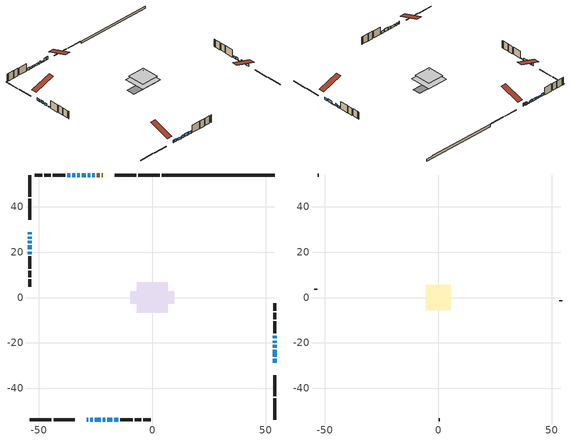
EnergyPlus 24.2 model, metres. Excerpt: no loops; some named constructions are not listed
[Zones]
conditioned space
 floor outside (Floor1 construction): -2.17,-2.17 -2.17,2.17 2.17,2.17 2.17,-2.17 z0.45
 floor outside (Floor2 construction): -4.07,-4.07 -4.07,4.07 4.07,4.07 4.07,-4.07 z0.45
 floor adiabatic (AdiabaticFloorConstruction): -6.79,-6.79 -6.79,6.79 6.79,6.79 6.79,-6.79 z2.89
 floor foundation (Slab1 construction): -9.77,-2.65 -9.77,2.65 9.77,2.65 9.77,-2.65 z-1.01
 wall outside (RimJoist1 construction): 3.35,53.97 -6.19,53.97 / -53.97,-53.97 -44.42,-53.97 / -53.97,53.97 -53.97,44.42 / 53.97,-53.97 53.97,-44.42 z0.45:0.75
 wall outside (RimJoist2 construction): -7.12,53.97 -16.43,53.97 / -43.49,-53.97 -34.18,-53.97 / -53.97,43.49 -53.97,34.18 / 53.97,-43.49 53.97,-34.18 z0.45:0.75
 wall outside (AdiabaticWallConstruction 1): -21.81,53.97 -22.26,53.97 / -23.18,53.97 -24.35,53.97 z0.45:2.48
 wall outside (AdiabaticWallConstruction): -28.8,-53.97 -28.29,-53.97 / -36.14,53.97 -37.49,53.97 z0.45:2.1; -53.97,28.8 -53.97,27.79 / -53.97,24.96 -53.97,23.92 / -21.72,-53.97 -20.68,-53.97 / -16.71,-53.97 -14.93,-53.97 z0.45:2.15; -53.97,26.86 -53.97,25.89 / 53.97,-28.8 53.97,-26.97 / -29.29,53.97 -31.12,53.97 / -25.39,-53.97 -22.65,-53.97 / -53.97,22.99 -53.97,21.16 z0.45:1.77; -25.27,53.97 -26.39,53.97 z0.45:1.29; -27.32,53.97 -28.36,53.97 / -27.36,-53.97 -26.32,-53.97 z0.45:2.03; 53.97,-26.04 53.97,-23.05 / 53.97,-19.97 53.97,-18.98 z0.45:2.13; -32.05,53.97 -33.06,53.97 / -33.99,53.97 -35.21,53.97 z0.45:1.67; 53.97,-22.12 53.97,-20.9 / -53.97,20.23 -53.97,19.01 z0.45:0.78; 53.97,-18.05 53.97,-16.78 z0.45:1.72; -19.75,-53.97 -17.64,-53.97 z0.45:2.3
 wall outside (Wall1 construction): -38.42,53.97 -43.78,53.97 / -14,-53.97 -8.64,-53.97 / -53.97,18.08 -53.97,12.72 / 53.97,-15.85 53.97,-10.49 z0.45:5.33
 wall outside (Wall2 construction): -44.71,53.97 -47.54,53.97 / -7.71,-53.97 -4.88,-53.97 / -53.97,11.79 -53.97,8.96 / 53.97,-9.56 53.97,-6.73 z0.45:5.33
 wall outside (Wall3 construction): -48.47,53.97 -51.79,53.97 / -3.95,-53.97 -0.63,-53.97 / -53.97,8.03 -53.97,4.71 / 53.97,-5.8 53.97,-2.48 z0.45:5.33
 wall foundation (FoundationWall1 construction): 4.28,53.97,-1.01 4.28,53.97,0.45 49,53.97,0.45 49,53.97,0.29 53.97,53.97,0.29 53.97,53.97,-1.01
 window (WindowConstruction 18): -28.8,-53.97 -28.29,-53.97 z0.45:2.1
 window (WindowConstruction 8): -53.97,28.8 -53.97,27.79 z0.45:2.15
 window (WindowConstruction 9): -53.97,26.86 -53.97,25.89 z0.45:1.77
 window (WindowConstruction 10): -53.97,24.96 -53.97,23.92 z0.45:2.15
 window (WindowConstruction 19): -25.27,53.97 -26.39,53.97 z0.45:1.29
 window (WindowConstruction 11): -27.32,53.97 -28.36,53.97 z0.45:2.03
 window (WindowConstruction 12): -27.36,-53.97 -26.32,-53.97 z0.45:2.03
 window (WindowConstruction 13): 53.97,-28.8 53.97,-26.97 z0.45:1.77
 window (WindowConstruction 14): -29.29,53.97 -31.12,53.97 z0.45:1.77
 window (WindowConstruction): 53.97,-26.04 53.97,-23.05 z0.45:2.13
 window (WindowConstruction 15): -32.05,53.97 -33.06,53.97 z0.45:1.67
 window (WindowConstruction 16): -25.39,-53.97 -22.65,-53.97 z0.45:1.77
 window (WindowConstruction 17): -53.97,22.99 -53.97,21.16 z0.45:1.77
 window (WindowConstruction 20): 53.97,-22.12 53.97,-20.9 z0.45:0.78
 window (WindowConstruction 21): -53.97,20.23 -53.97,19.01 z0.45:0.78
 window (WindowConstruction 1): 53.97,-19.97 53.97,-18.98 z0.45:2.13
 window (WindowConstruction 2): 53.97,-18.05 53.97,-16.78 z0.45:1.72
 window (WindowConstruction 3): -33.99,53.97 -35.21,53.97 z0.45:1.67
 window (WindowConstruction 4): -36.14,53.97 -37.49,53.97 z0.45:2.1
 window (WindowConstruction 5): -21.72,-53.97 -20.68,-53.97 z0.45:2.15
 window (WindowConstruction 6): -19.75,-53.97 -17.64,-53.97 z0.45:2.3
 window (WindowConstruction 7): -16.71,-53.97 -14.93,-53.97 z0.45:2.15
 door (Door): -21.81,53.97 -22.26,53.97 z0.45:2.48
 door (Door 1): -23.18,53.97 -24.34,53.97 z0.45:2.48
 ceiling adiabatic (AdiabaticFloorConstruction): 6.79,-6.79 6.79,6.79 -6.79,6.79 -6.79,-6.79 z2.89
attic - vented
 floor to conditioned space (Floor3 construction Reversed): -5.52,-5.52 -5.52,5.52 5.52,5.52 5.52,-5.52 z5.33
 floor to conditioned space (Floor4 construction Reversed): -4.07,-4.07 -4.07,4.07 4.07,4.07 4.07,-4.07 z5.33
 wall outside (Wall4 construction): -52.72,53.97 -53.04,53.97 / 0.3,-53.97 0.62,-53.97 / -53.97,3.78 -53.97,3.46 / 53.97,-1.55 53.97,-1.23 z0.45:5.33
 roof outside (Roof1 construction): -20.88,53.97,5.33 -20.88,40.61,9.78 -17.36,40.61,9.78 -17.36,53.97,5.33; -29.73,-53.97,5.33 -29.73,-40.61,9.78 -33.25,-40.61,9.78 -33.25,-53.97,5.33; -53.97,29.73,5.33 -40.61,29.73,9.78 -40.61,33.25,9.78 -53.97,33.25,5.33; 53.97,-29.73,5.33 40.61,-29.73,9.78 40.61,-33.25,9.78 53.97,-33.25,5.33
[Material] Roughness=Rough; Thermal Absorptance=0.9
Name | Thickness {m} | Conductivity {W/m-K} | Density {kg/m3} | Specific Heat {J/kg-K} | Solar Absorptance | Visible Absorptance
ceiling loosefill ins | 0.254 | 0.0480833 | 16.02 | 1046.75 | 0.7 | 0.7
ceiling loosefill ins 1 | 0.423333 | 0.0480833 | 16.02 | 1046.75 | 0.7 | 0.7
ceiling stud and cavity | 0.1397 | 0.0958178 | 65.682 | 1177.47 | 0.7 | 0.7
ceiling stud and cavity 1 | 0.1397 | 0.168802 | 65.682 | 1177.47 | 0.7 | 0.7
gypsum board | 0.0127 | 0.160291 | 801 | 837.4 | 0.6 | 0.6
[Construction]
Floor3 construction: ceiling loosefill ins, ceiling stud and cavity, gypsum board
Floor4 construction: ceiling loosefill ins 1, ceiling stud and cavity 1, gypsum board
[EnergyManagementSystem:Program]
infil_program: Set p_m = 0.14; Set p_s = 0.22; Set s_m = 270; Set s_s = 370; Set z_m = 9.99744; Set z_s = 4.699935606536157; Set f_t = (((s_m/z_m)^p_m)*((z_s/s_s)^p_s)); Set Tdiff = tin_s-tout_s; Set dT = @Abs Tdiff; Set c = 0.0721; Set Cs = 0.0887; Set Cw = 0.1661; Set n = 0.65; Set sft = (f_t*0.3); Set temp1 = ((c*Cw)*((sft*site_vw_s)^(2*n)))^2; Set Qinf = (((c*Cs*(dT^n))^2)+temp1)^0.5; Set Qinf = (@Max Qinf 0); Set mech_vent_house_fan_sensible_load_act = 0.0; Set mech_vent_house_fan_latent_load_act = 0.0; Set OASupInPb = out_pb_s; Set OASupInTemp = tout_s; Set OASupInW = out_wt_s; Set OASupRho = (@RhoAirFnPbTdbW OASupInPb OASupInTemp OASupInW); Set OASupCp = (@CpAirFnW OASupInW); Set OASupInEnth = (@HFnTdbW OASupInTemp OASupInW); Set ZoneTemp = tin_s; Set ZoneW = win_s; Set ZoneCp = (@CpAirFnW ZoneW); Set ZoneAirEnth = (@HFnTdbW ZoneTemp ZoneW); Set mech_vent_house_fan_cfis_act = 0.0; Set QWHV_cfis_sup = 0.0; Set QWHV_cfis_suppl_sup = 0.0; Set QWHV_cfis_suppl_exh = 0.0; Set Qrange = 0; Set Qrange = Qrange + 0.075 * mech_vent_range_fan_0_sch_s; Set Qbath = 0; Set Qbath = Qbath + 0.066 * mech_vent_bath_fan_0_sch_s; Set Qdryer = 0; Set Qdryer = Qdryer + 0.00308 * clothes_dryer_exhaust_0_sch_s; Set QWHV_sup = 0.00933; Set QWHV_exh = 0.00933; Set Qsupply = QWHV_sup + QWHV_cfis_sup + QWHV_cfis_suppl_sup; Set Qexhaust = Qrange + Qbath + Qdryer + QWHV_exh + QWHV_cfis_suppl_exh; Set Qfan = (@Max Qexhaust Qsupply); Set Qducts = 0; If Qducts < 0; Set Qsupply = Qsupply - Qducts; Else; Set Qexhaust = Qexhaust + Qducts; EndIf; Set Qfan_with_ducts = (@Max Qexhaust Qsupply); Set Qimb = (@Abs (Qsupply - Qexhaust)); If Qinf + Qimb > 0; Set Qtot = Qfan_with_ducts + (Qinf^2) / (Qinf + Qimb); Else; Set Qtot = Qfan_with_ducts; EndIf; Set Qinf_adj = Qtot - Qfan; Set infil_flow_act = Qinf_adj; Set infil_program_Qinf = Qinf_adj; Set infil_program_Qfan = Qfan; Set Qload = Qfan; Set Effectiveness_Sens = 0.0; Set Effectiveness_Lat = 0.0; Set Fan_MFR = Qload * OASupRho; Set ZoneInEnth = OASupInEnth; Set ZoneInTemp = OASupInTemp; If Qload > 0; Set Effectiveness_Sens = Effectiveness_Sens + 0.0093 / Qload * 0.5912295009261301; Set Effectiveness_Lat = Effectiveness_Lat + 0.0093 / Qload * 0.0; EndIf; Set ERVCpMin = (@Min OASupCp ZoneCp); Set ERVSupOutTemp = OASupInTemp + ERVCpMin/OASupCp * Effectiveness_Sens * (ZoneTemp - OASupInTemp); Set ERVSupOutW = OASupInW + ERVCpMin/OASupCp * Effectiveness_Lat * (ZoneW - OASupInW); Set ERVSupOutEnth = (@HFnTdbW ERVSupOutTemp ERVSupOutW); Set ERVSensHeatTrans = Fan_MFR * OASupCp * (ERVSupOutTemp - OASupInTemp); Set ERVTotalHeatTrans = Fan_MFR * (ERVSupOutEnth - OASupInEnth); Set ERVLatHeatTrans = ERVTotalHeatTrans - ERVSensHeatTrans; Set ZoneInEnth = ERVSupOutEnth; Set ZoneInTemp = ERVSupOutTemp; Set FanTotalToCond = Fan_MFR * (ZoneInEnth - ZoneAirEnth); Set FanSensToCond = Fan_MFR * ZoneCp * (ZoneInTemp - ZoneTemp); Set FanLatToCond = FanTotalToCond - FanSensToCond; Set mech_vent_house_fan_sensible_load_act = mech_vent_house_fan_sensible_load_act + FanSensToCond; Set mech_vent_house_fan_latent_load_act = mech_vent_house_fan_latent_load_act + FanLatToCond
total_loads_program: Set loads_htg_tot = 0; Set loads_clg_tot = 0; If htg_load_cond > 0; Set loads_htg_tot = loads_htg_tot + (htg_load_cond - clg_load_cond) * 1.0; EndIf; Set loads_htg_tot = (@Max loads_htg_tot 0); If clg_load_cond > 0; Set loads_clg_tot = loads_clg_tot + (clg_load_cond - htg_load_cond) * 0.0; EndIf; Set loads_clg_tot = (@Max loads_clg_tot 0)
unmet_hours_program: Set htg_unmet_hours = 0; Set clg_unmet_hours = 0; Set unit_htg_unmet_hours = 0; If ((DayOfYear >= 1) && (DayOfYear <= 365)); Set unit_htg_unmet_hours = unit_htg_unmet_hours + conditioned_space_htg_unmet_s; If unit_htg_unmet_hours > htg_unmet_hours; Set htg_unmet_hours = unit_htg_unmet_hours; EndIf; EndIf
water_heater_EC_adj: If WarmupFlag == 0; Set dhw_e_cons = water_heater_energy + water_heater_on_cycle_parasitic + water_heater_off_cycle_parasitic; Set water_heater_ec_adj_act = 0.0 * dhw_e_cons / 1; EndIf
[EnergyManagementSystem:ProgramCallingManager]
component_loads_program_calling_manager: EndOfZoneTimestepAfterZoneReporting; component_loads_program
fridge_schedule_program_calling_manager: BeginZoneTimestepAfterInitHeatBalance; fridge_schedule_program
infil_program_calling_manager: BeginZoneTimestepAfterInitHeatBalance; infil_program
natural_vent_program_calling_manager: BeginZoneTimestepAfterInitHeatBalance; natural_vent_program
total_airflows_program_calling_manager: EndOfZoneTimestepAfterZoneReporting; total_airflows_program
total_loads_program_calling_manager: EndOfZoneTimestepAfterZoneReporting; total_loads_program
unmet_hours_program_calling_manager: EndOfZoneTimestepBeforeZoneReporting; unmet_hours_program
water_heater_EC_adj_ProgramManager: EndOfSystemTimestepBeforeHVACReporting; water_heater_EC_adj
[EnergyManagementSystem:OutputVariable] Type of Data in Variable=Summed; Update Frequency=ZoneTimestep
Name | EMS Variable | EMS Program or Subroutine | Units
loads_htg_tot_peakload_outvar; loads_htg_tot_annual_outvar; Energy Management System Output Variable 1; Energy Management System Output Variable 45 | loads_htg_tot | total_loads_program | J
loads_clg_tot_peakload_outvar; loads_clg_tot_annual_outvar; Energy Management System Output Variable 2; Energy Management System Output Variable 46 | loads_clg_tot | total_loads_program | J
htg_unmet_hours_annual_outvar; Energy Management System Output Variable 3 | htg_unmet_hours | unmet_hours_program | hr
clg_unmet_hours_annual_outvar; Energy Management System Output Variable 4 | clg_unmet_hours | unmet_hours_program | hr
loads_htg_roofs_annual_outvar; Energy Management System Output Variable 5 | loads_htg_roofs | component_loads_program | J
loads_htg_ceilings_annual_outvar; Energy Management System Output Variable 6 | loads_htg_ceilings | component_loads_program | J
loads_htg_walls_annual_outvar; Energy Management System Output Variable 7 | loads_htg_walls | component_loads_program | J
loads_htg_rim_joists_annual_outvar; Energy Management System Output Variable 8 | loads_htg_rim_joists | component_loads_program | J
loads_htg_foundation_walls_annual_outvar; Energy Management System Output Variable 9 | loads_htg_foundation_walls | component_loads_program | J
loads_htg_doors_annual_outvar; Energy Management System Output Variable 10 | loads_htg_doors | component_loads_program | J
loads_htg_windows_conduction_annual_outvar; Energy Management System Output Variable 11 | loads_htg_windows_conduction | component_loads_program | J
loads_htg_windows_solar_annual_outvar; Energy Management System Output Variable 12 | loads_htg_windows_solar | component_loads_program | J
loads_htg_skylights_conduction_annual_outvar; Energy Management System Output Variable 13 | loads_htg_skylights_conduction | component_loads_program | J
loads_htg_skylights_solar_annual_outvar; Energy Management System Output Variable 14 | loads_htg_skylights_solar | component_loads_program | J
loads_htg_floors_annual_outvar; Energy Management System Output Variable 15 | loads_htg_floors | component_loads_program | J
loads_htg_slabs_annual_outvar; Energy Management System Output Variable 16 | loads_htg_slabs | component_loads_program | J
loads_htg_internal_mass_annual_outvar; Energy Management System Output Variable 17 | loads_htg_internal_mass | component_loads_program | J
loads_htg_infil_annual_outvar; Energy Management System Output Variable 18 | loads_htg_infil | component_loads_program | J
loads_htg_natvent_annual_outvar; Energy Management System Output Variable 19 | loads_htg_natvent | component_loads_program | J
loads_htg_mechvent_annual_outvar; Energy Management System Output Variable 20 | loads_htg_mechvent | component_loads_program | J
loads_htg_whf_annual_outvar; Energy Management System Output Variable 21 | loads_htg_whf | component_loads_program | J
loads_htg_ducts_annual_outvar; Energy Management System Output Variable 22 | loads_htg_ducts | component_loads_program | J
loads_htg_intgains_annual_outvar; Energy Management System Output Variable 23 | loads_htg_intgains | component_loads_program | J
loads_htg_lighting_annual_outvar; Energy Management System Output Variable 24 | loads_htg_lighting | component_loads_program | J
loads_clg_roofs_annual_outvar; Energy Management System Output Variable 25 | loads_clg_roofs | component_loads_program | J
loads_clg_ceilings_annual_outvar; Energy Management System Output Variable 26 | loads_clg_ceilings | component_loads_program | J
loads_clg_walls_annual_outvar; Energy Management System Output Variable 27 | loads_clg_walls | component_loads_program | J
loads_clg_rim_joists_annual_outvar; Energy Management System Output Variable 28 | loads_clg_rim_joists | component_loads_program | J
loads_clg_foundation_walls_annual_outvar; Energy Management System Output Variable 29 | loads_clg_foundation_walls | component_loads_program | J
loads_clg_doors_annual_outvar; Energy Management System Output Variable 30 | loads_clg_doors | component_loads_program | J
loads_clg_windows_conduction_annual_outvar; Energy Management System Output Variable 31 | loads_clg_windows_conduction | component_loads_program | J
loads_clg_windows_solar_annual_outvar; Energy Management System Output Variable 32 | loads_clg_windows_solar | component_loads_program | J
loads_clg_skylights_conduction_annual_outvar; Energy Management System Output Variable 33 | loads_clg_skylights_conduction | component_loads_program | J
loads_clg_skylights_solar_annual_outvar; Energy Management System Output Variable 34 | loads_clg_skylights_solar | component_loads_program | J
loads_clg_floors_annual_outvar; Energy Management System Output Variable 35 | loads_clg_floors | component_loads_program | J
loads_clg_slabs_annual_outvar; Energy Management System Output Variable 36 | loads_clg_slabs | component_loads_program | J
loads_clg_internal_mass_annual_outvar; Energy Management System Output Variable 37 | loads_clg_internal_mass | component_loads_program | J
loads_clg_infil_annual_outvar; Energy Management System Output Variable 38 | loads_clg_infil | component_loads_program | J
loads_clg_natvent_annual_outvar; Energy Management System Output Variable 39 | loads_clg_natvent | component_loads_program | J
loads_clg_mechvent_annual_outvar; Energy Management System Output Variable 40 | loads_clg_mechvent | component_loads_program | J
loads_clg_whf_annual_outvar; Energy Management System Output Variable 41 | loads_clg_whf | component_loads_program | J
loads_clg_ducts_annual_outvar; Energy Management System Output Variable 42 | loads_clg_ducts | component_loads_program | J
loads_clg_intgains_annual_outvar; Energy Management System Output Variable 43 | loads_clg_intgains | component_loads_program | J
loads_clg_lighting_annual_outvar; Energy Management System Output Variable 44 | loads_clg_lighting | component_loads_program | J
[Schedule:Day:Interval]
interior lighting schedule day: No, 01:00, 0.108182, 04:00, 0.0901515, 05:00, 0.0991667, 06:00, 0.162273, 07:00, 0.270455, 08:00, 0.342576, 10:00, 0.369621, 11:00, 0.351591, 12:00, 0.333561, 13:00, 0.324545, 14:00, 0.31553, 15:00, 0.333561, 16:00, 0.369621, 17:00, 0.450758, 18:00, 0.585985, 19:00, 0.775303, 20:00, 0.955606, 21:00, 0.991667, 22:00, 0.712197, 23:00, 0.360606, 24:00, 0.162273
interior lighting schedule day 1: No, 01:00, 0.100909, 04:00, 0.0840909, 05:00, 0.0925, 06:00, 0.151364, 07:00, 0.252273, 08:00, 0.319545, 10:00, 0.344773, 11:00, 0.327955, 12:00, 0.311136, 13:00, 0.302727, 14:00, 0.294318, 15:00, 0.311136, 16:00, 0.344773, 17:00, 0.420455, 18:00, 0.546591, 19:00, 0.723182, 20:00, 0.891364, 21:00, 0.925, 22:00, 0.664318, 23:00, 0.336364, 24:00, 0.151364
interior lighting schedule day 2: No, 01:00, 0.0927273, 04:00, 0.0772727, 05:00, 0.085, 06:00, 0.139091, 07:00, 0.231818, 08:00, 0.293636, 10:00, 0.316818, 11:00, 0.301364, 12:00, 0.285909, 13:00, 0.278182, 14:00, 0.270455, 15:00, 0.285909, 16:00, 0.316818, 17:00, 0.386364, 18:00, 0.502273, 19:00, 0.664545, 20:00, 0.819091, 21:00, 0.85, 22:00, 0.610455, 23:00, 0.309091, 24:00, 0.139091
interior lighting schedule day 3: No, 01:00, 0.0845455, 04:00, 0.0704545, 05:00, 0.0775, 06:00, 0.126818, 07:00, 0.211364, 08:00, 0.267727, 10:00, 0.288864, 11:00, 0.274773, 12:00, 0.260682, 13:00, 0.253636, 14:00, 0.246591, 15:00, 0.260682, 16:00, 0.288864, 17:00, 0.352273, 18:00, 0.457955, 19:00, 0.605909, 20:00, 0.746818, 21:00, 0.775, 22:00, 0.556591, 23:00, 0.281818, 24:00, 0.126818
interior lighting schedule day 4: No, 01:00, 0.0763636, 04:00, 0.0636364, 05:00, 0.07, 06:00, 0.114545, 07:00, 0.190909, 08:00, 0.241818, 10:00, 0.260909, 11:00, 0.248182, 12:00, 0.235455, 13:00, 0.229091, 14:00, 0.222727, 15:00, 0.235455, 16:00, 0.260909, 17:00, 0.318182, 18:00, 0.413636, 19:00, 0.547273, 20:00, 0.674545, 21:00, 0.7, 22:00, 0.502727, 23:00, 0.254545, 24:00, 0.114545
interior lighting schedule day 5: No, 01:00, 0.0727273, 04:00, 0.0606061, 05:00, 0.0666667, 06:00, 0.109091, 07:00, 0.181818, 08:00, 0.230303, 10:00, 0.248485, 11:00, 0.236364, 12:00, 0.224242, 13:00, 0.218182, 14:00, 0.212121, 15:00, 0.224242, 16:00, 0.248485, 17:00, 0.30303, 18:00, 0.393939, 19:00, 0.521212, 20:00, 0.642424, 21:00, 0.666667, 22:00, 0.478788, 23:00, 0.242424, 24:00, 0.109091
interior lighting schedule day 6: No, 01:00, 0.0745455, 04:00, 0.0621212, 05:00, 0.0683333, 06:00, 0.111818, 07:00, 0.186364, 08:00, 0.236061, 10:00, 0.254697, 11:00, 0.242273, 12:00, 0.229848, 13:00, 0.223636, 14:00, 0.217424, 15:00, 0.229848, 16:00, 0.254697, 17:00, 0.310606, 18:00, 0.403788, 19:00, 0.534242, 20:00, 0.658485, 21:00, 0.683333, 22:00, 0.490758, 23:00, 0.248485, 24:00, 0.111818
interior lighting schedule day 7: No, 01:00, 0.08, 04:00, 0.0666667, 05:00, 0.0733333, 06:00, 0.12, 07:00, 0.2, 08:00, 0.253333, 10:00, 0.273333, 11:00, 0.26, 12:00, 0.246667, 13:00, 0.24, 14:00, 0.233333, 15:00, 0.246667, 16:00, 0.273333, 17:00, 0.333333, 18:00, 0.433333, 19:00, 0.573333, 20:00, 0.706667, 21:00, 0.733333, 22:00, 0.526667, 23:00, 0.266667, 24:00, 0.12
interior lighting schedule day 8: No, 01:00, 0.0890909, 04:00, 0.0742424, 05:00, 0.0816667, 06:00, 0.133636, 07:00, 0.222727, 08:00, 0.282121, 10:00, 0.304394, 11:00, 0.289545, 12:00, 0.274697, 13:00, 0.267273, 14:00, 0.259848, 15:00, 0.274697, 16:00, 0.304394, 17:00, 0.371212, 18:00, 0.482576, 19:00, 0.638485, 20:00, 0.78697, 21:00, 0.816667, 22:00, 0.586515, 23:00, 0.29697, 24:00, 0.133636
interior lighting schedule day 9: No, 01:00, 0.0972727, 04:00, 0.0810606, 05:00, 0.0891667, 06:00, 0.145909, 07:00, 0.243182, 08:00, 0.30803, 10:00, 0.332348, 11:00, 0.316136, 12:00, 0.299924, 13:00, 0.291818, 14:00, 0.283712, 15:00, 0.299924, 16:00, 0.332348, 17:00, 0.405303, 18:00, 0.526894, 19:00, 0.697121, 20:00, 0.859242, 21:00, 0.891667, 22:00, 0.640379, 23:00, 0.324242, 24:00, 0.145909
interior lighting schedule day 10: No, 01:00, 0.105455, 04:00, 0.0878788, 05:00, 0.0966667, 06:00, 0.158182, 07:00, 0.263636, 08:00, 0.333939, 10:00, 0.360303, 11:00, 0.342727, 12:00, 0.325152, 13:00, 0.316364, 14:00, 0.307576, 15:00, 0.325152, 16:00, 0.360303, 17:00, 0.439394, 18:00, 0.571212, 19:00, 0.755758, 20:00, 0.931515, 21:00, 0.966667, 22:00, 0.694242, 23:00, 0.351515, 24:00, 0.158182
interior lighting schedule day 11: No, 01:00, 0.109091, 04:00, 0.0909091, 05:00, 0.1, 06:00, 0.163636, 07:00, 0.272727, 08:00, 0.345455, 10:00, 0.372727, 11:00, 0.354545, 12:00, 0.336364, 13:00, 0.327273, 14:00, 0.318182, 15:00, 0.336364, 16:00, 0.372727, 17:00, 0.454545, 18:00, 0.590909, 19:00, 0.781818, 20:00, 0.963636, 21:00, 1, 22:00, 0.718182, 23:00, 0.363636, 24:00, 0.163636
interior lighting schedule default day; occupants schedule default day; clothes dryer schedule default day; cooking range schedule default day; mech vent bath fan 0 schedule default day; mech vent range fan 0 schedule default day; misc plug loads schedule default day; general water use schedule default day; heating setpoint default day; cooling setpoint default day; clothes dryer exhaust 0 schedule default day; cooling season schedule day; cooling season schedule day 2; cooling season schedule default day; exterior lighting schedule default day; natural vent schedule default day: No, 24:00, 0
occupants schedule day: No, 05:00, 0.426829, 06:00, 0.719512, 07:00, 1, 08:00, 0.670732, 09:00, 0.329268, 14:00, 0.170732, 15:00, 0.231707, 16:00, 0.329268, 17:00, 0.5, 18:00, 0.670732, 19:00, 0.829268, 21:00, 1, 22:00, 0.853659, 23:00, 0.646341, 24:00, 0.426829
clothes dryer schedule day; clothes dryer exhaust 0 schedule day: No, 01:00, 0.123457, 02:00, 0.0740741, 03:00, 0.0493827, 04:00, 0.0246914, 05:00, 0.0493827, 06:00, 0.0740741, 07:00, 0.197531, 08:00, 0.395062, 09:00, 0.592593, 10:00, 0.839506, 11:00, 0.962963, 12:00, 1, 13:00, 0.91358, 14:00, 0.82716, 15:00, 0.716049, 16:00, 0.753086, 17:00, 0.679012, 18:00, 0.666667, 20:00, 0.62963, 21:00, 0.641975, 22:00, 0.666667, 23:00, 0.54321, 24:00, 0.296296
cooking range schedule day: No, 05:00, 0.0597015, 06:00, 0.11194, 07:00, 0.171642, 08:00, 0.291045, 11:00, 0.343284, 12:00, 0.402985, 13:00, 0.462687, 14:00, 0.343284, 15:00, 0.291045, 16:00, 0.402985, 17:00, 0.567164, 18:00, 1, 19:00, 0.850746, 20:00, 0.432836, 21:00, 0.291045, 22:00, 0.231343, 23:00, 0.171642, 24:00, 0.11194
mech vent bath fan 0 schedule day: No, 07:00, 0, 15:00, 1, 24:00, 0
mech vent range fan 0 schedule day: No, 02:00, 1, 18:00, 0, 24:00, 1
misc plug loads schedule day: No, 06:00, 0.705882, 07:00, 0.745098, 08:00, 0.803922, 15:00, 0.823529, 16:00, 0.862745, 17:00, 0.921569, 18:00, 0.980392, 19:00, 1, 20:00, 0.980392, 21:00, 0.941176, 22:00, 0.862745, 23:00, 0.784314, 24:00, 0.72549
general water use schedule day: No, 01:00, 0.315068, 03:00, 0.287671, 04:00, 0.342466, 05:00, 0.369863, 06:00, 0.520548, 07:00, 0.60274, 08:00, 0.534247, 10:00, 0.506849, 11:00, 0.465753, 14:00, 0.479452, 15:00, 0.534247, 16:00, 0.589041, 17:00, 0.69863, 18:00, 0.876712, 19:00, 0.890411, 20:00, 0.986301, 21:00, 1, 22:00, 0.863014, 23:00, 0.616438, 24:00, 0.465753
heating setpoint day: No, 07:00, 18, 23:00, 21, 24:00, 18
cooling setpoint day: No, 24:00, 25
cooling season schedule day 1: No, 24:00, 1
exterior lighting schedule day: No, 01:00, 0.566667, 03:00, 0.524167, 05:00, 0.495833, 06:00, 0.5525, 07:00, 0.623333, 08:00, 0.580833, 09:00, 0.439167, 10:00, 0.354167, 12:00, 0.34, 13:00, 0.354167, 14:00, 0.396667, 15:00, 0.425, 16:00, 0.495833, 17:00, 0.623333, 18:00, 0.793333, 19:00, 0.906667, 20:00, 0.963333, 21:00, 0.991667, 22:00, 0.920833, 23:00, 0.793333, 24:00, 0.665833
exterior lighting schedule day 1: No, 01:00, 0.528571, 03:00, 0.488929, 05:00, 0.4625, 06:00, 0.515357, 07:00, 0.581429, 08:00, 0.541786, 09:00, 0.409643, 10:00, 0.330357, 12:00, 0.317143, 13:00, 0.330357, 14:00, 0.37, 15:00, 0.396429, 16:00, 0.4625, 17:00, 0.581429, 18:00, 0.74, 19:00, 0.845714, 20:00, 0.898571, 21:00, 0.925, 22:00, 0.858929, 23:00, 0.74, 24:00, 0.621071
exterior lighting schedule day 10: No, 01:00, 0.552381, 03:00, 0.510952, 05:00, 0.483333, 06:00, 0.538571, 07:00, 0.607619, 08:00, 0.56619, 09:00, 0.428095, 10:00, 0.345238, 12:00, 0.331429, 13:00, 0.345238, 14:00, 0.386667, 15:00, 0.414286, 16:00, 0.483333, 17:00, 0.607619, 18:00, 0.773333, 19:00, 0.88381, 20:00, 0.939048, 21:00, 0.966667, 22:00, 0.897619, 23:00, 0.773333, 24:00, 0.649048
exterior lighting schedule day 11: No, 01:00, 0.571429, 03:00, 0.528571, 05:00, 0.5, 06:00, 0.557143, 07:00, 0.628571, 08:00, 0.585714, 09:00, 0.442857, 10:00, 0.357143, 12:00, 0.342857, 13:00, 0.357143, 14:00, 0.4, 15:00, 0.428571, 16:00, 0.5, 17:00, 0.628571, 18:00, 0.8, 19:00, 0.914286, 20:00, 0.971429, 21:00, 1, 22:00, 0.928571, 23:00, 0.8, 24:00, 0.671429
exterior lighting schedule day 2: No, 01:00, 0.485714, 03:00, 0.449286, 05:00, 0.425, 06:00, 0.473571, 07:00, 0.534286, 08:00, 0.497857, 09:00, 0.376429, 10:00, 0.303571, 12:00, 0.291429, 13:00, 0.303571, 14:00, 0.34, 15:00, 0.364286, 16:00, 0.425, 17:00, 0.534286, 18:00, 0.68, 19:00, 0.777143, 20:00, 0.825714, 21:00, 0.85, 22:00, 0.789286, 23:00, 0.68, 24:00, 0.570714
exterior lighting schedule day 3: No, 01:00, 0.442857, 03:00, 0.409643, 05:00, 0.3875, 06:00, 0.431786, 07:00, 0.487143, 08:00, 0.453929, 09:00, 0.343214, 10:00, 0.276786, 12:00, 0.265714, 13:00, 0.276786, 14:00, 0.31, 15:00, 0.332143, 16:00, 0.3875, 17:00, 0.487143, 18:00, 0.62, 19:00, 0.708571, 20:00, 0.752857, 21:00, 0.775, 22:00, 0.719643, 23:00, 0.62, 24:00, 0.520357
exterior lighting schedule day 4: No, 01:00, 0.4, 03:00, 0.37, 05:00, 0.35, 06:00, 0.39, 07:00, 0.44, 08:00, 0.41, 09:00, 0.31, 10:00, 0.25, 12:00, 0.24, 13:00, 0.25, 14:00, 0.28, 15:00, 0.3, 16:00, 0.35, 17:00, 0.44, 18:00, 0.56, 19:00, 0.64, 20:00, 0.68, 21:00, 0.7, 22:00, 0.65, 23:00, 0.56, 24:00, 0.47
exterior lighting schedule day 5: No, 01:00, 0.380952, 03:00, 0.352381, 05:00, 0.333333, 06:00, 0.371429, 07:00, 0.419048, 08:00, 0.390476, 09:00, 0.295238, 10:00, 0.238095, 12:00, 0.228571, 13:00, 0.238095, 14:00, 0.266667, 15:00, 0.285714, 16:00, 0.333333, 17:00, 0.419048, 18:00, 0.533333, 19:00, 0.609524, 20:00, 0.647619, 21:00, 0.666667, 22:00, 0.619048, 23:00, 0.533333, 24:00, 0.447619
exterior lighting schedule day 6: No, 01:00, 0.390476, 03:00, 0.36119, 05:00, 0.341667, 06:00, 0.380714, 07:00, 0.429524, 08:00, 0.400238, 09:00, 0.302619, 10:00, 0.244048, 12:00, 0.234286, 13:00, 0.244048, 14:00, 0.273333, 15:00, 0.292857, 16:00, 0.341667, 17:00, 0.429524, 18:00, 0.546667, 19:00, 0.624762, 20:00, 0.66381, 21:00, 0.683333, 22:00, 0.634524, 23:00, 0.546667, 24:00, 0.45881
exterior lighting schedule day 7: No, 01:00, 0.419048, 03:00, 0.387619, 05:00, 0.366667, 06:00, 0.408571, 07:00, 0.460952, 08:00, 0.429524, 09:00, 0.324762, 10:00, 0.261905, 12:00, 0.251429, 13:00, 0.261905, 14:00, 0.293333, 15:00, 0.314286, 16:00, 0.366667, 17:00, 0.460952, 18:00, 0.586667, 19:00, 0.670476, 20:00, 0.712381, 21:00, 0.733333, 22:00, 0.680952, 23:00, 0.586667, 24:00, 0.492381
exterior lighting schedule day 8: No, 01:00, 0.466667, 03:00, 0.431667, 05:00, 0.408333, 06:00, 0.455, 07:00, 0.513333, 08:00, 0.478333, 09:00, 0.361667, 10:00, 0.291667, 12:00, 0.28, 13:00, 0.291667, 14:00, 0.326667, 15:00, 0.35, 16:00, 0.408333, 17:00, 0.513333, 18:00, 0.653333, 19:00, 0.746667, 20:00, 0.793333, 21:00, 0.816667, 22:00, 0.758333, 23:00, 0.653333, 24:00, 0.548333
exterior lighting schedule day 9: No, 01:00, 0.509524, 03:00, 0.47131, 05:00, 0.445833, 06:00, 0.496786, 07:00, 0.560476, 08:00, 0.522262, 09:00, 0.394881, 10:00, 0.318452, 12:00, 0.305714, 13:00, 0.318452, 14:00, 0.356667, 15:00, 0.382143, 16:00, 0.445833, 17:00, 0.560476, 18:00, 0.713333, 19:00, 0.815238, 20:00, 0.86619, 21:00, 0.891667, 22:00, 0.827976, 23:00, 0.713333, 24:00, 0.59869
[Schedule:Week:Daily]
heating setpoint Week Rule - Jan1-Dec31: heating setpoint day, heating setpoint day, heating setpoint day, heating setpoint day, heating setpoint day, heating setpoint day, heating setpoint day, heating setpoint default day, heating setpoint default day, heating setpoint default day, heating setpoint default day, heating setpoint default day
cooling setpoint Week Rule - Jan1-Dec31: cooling setpoint day, cooling setpoint day, cooling setpoint day, cooling setpoint day, cooling setpoint day, cooling setpoint day, cooling setpoint day, cooling setpoint default day, cooling setpoint default day, cooling setpoint default day, cooling setpoint default day, cooling setpoint default day
clothes dryer exhaust 0 schedule Week Rule - Jan1-Dec31: clothes dryer exhaust 0 schedule day, clothes dryer exhaust 0 schedule day, clothes dryer exhaust 0 schedule day, clothes dryer exhaust 0 schedule day, clothes dryer exhaust 0 schedule day, clothes dryer exhaust 0 schedule day, clothes dryer exhaust 0 schedule day, clothes dryer exhaust 0 schedule default day, clothes dryer exhaust 0 schedule default day, clothes dryer exhaust 0 schedule default day, clothes dryer exhaust 0 schedule default day, clothes dryer exhaust 0 schedule default day
cooling season schedule Week Rule - Jan1-May26: cooling season schedule day, cooling season schedule day, cooling season schedule day, cooling season schedule day, cooling season schedule day, cooling season schedule day, cooling season schedule day, cooling season schedule default day, cooling season schedule default day, cooling season schedule default day, cooling season schedule default day, cooling season schedule default day
cooling season schedule Week Rule - May27-Jun2: cooling season schedule day, cooling season schedule day, cooling season schedule day, cooling season schedule day, cooling season schedule day, cooling season schedule day 1, cooling season schedule day 1, cooling season schedule default day, cooling season schedule default day, cooling season schedule default day, cooling season schedule default day, cooling season schedule default day
cooling season schedule Week Rule - Jun3-Aug25: cooling season schedule day 1, cooling season schedule day 1, cooling season schedule day 1, cooling season schedule day 1, cooling season schedule day 1, cooling season schedule day 1, cooling season schedule day 1, cooling season schedule default day, cooling season schedule default day, cooling season schedule default day, cooling season schedule default day, cooling season schedule default day
cooling season schedule Week Rule - Aug26-Sep1: cooling season schedule day 1, cooling season schedule day 1, cooling season schedule day 1, cooling season schedule day 1, cooling season schedule day 1, cooling season schedule day 1, cooling season schedule day 2, cooling season schedule default day, cooling season schedule default day, cooling season schedule default day, cooling season schedule default day, cooling season schedule default day
cooling season schedule Week Rule - Sep2-Dec31: cooling season schedule day 2, cooling season schedule day 2, cooling season schedule day 2, cooling season schedule day 2, cooling season schedule day 2, cooling season schedule day 2, cooling season schedule day 2, cooling season schedule default day, cooling season schedule default day, cooling season schedule default day, cooling season schedule default day, cooling season schedule default day
exterior lighting schedule Week Rule - Feb25-Mar3: exterior lighting schedule day 1, exterior lighting schedule day 1, exterior lighting schedule day 1, exterior lighting schedule day 1, exterior lighting schedule day 2, exterior lighting schedule day 2, exterior lighting schedule day 2, exterior lighting schedule default day, exterior lighting schedule default day, exterior lighting schedule default day, exterior lighting schedule default day, exterior lighting schedule default day
exterior lighting schedule Week Rule - Mar4-Mar31: exterior lighting schedule day 2, exterior lighting schedule day 2, exterior lighting schedule day 2, exterior lighting schedule day 2, exterior lighting schedule day 2, exterior lighting schedule day 2, exterior lighting schedule day 2, exterior lighting schedule default day, exterior lighting schedule default day, exterior lighting schedule default day, exterior lighting schedule default day, exterior lighting schedule default day
exterior lighting schedule Week Rule - Apr1-Apr28: exterior lighting schedule day 3, exterior lighting schedule day 3, exterior lighting schedule day 3, exterior lighting schedule day 3, exterior lighting schedule day 3, exterior lighting schedule day 3, exterior lighting schedule day 3, exterior lighting schedule default day, exterior lighting schedule default day, exterior lighting schedule default day, exterior lighting schedule default day, exterior lighting schedule default day
exterior lighting schedule Week Rule - Apr29-May5: exterior lighting schedule day 3, exterior lighting schedule day 3, exterior lighting schedule day 4, exterior lighting schedule day 4, exterior lighting schedule day 4, exterior lighting schedule day 4, exterior lighting schedule day 4, exterior lighting schedule default day, exterior lighting schedule default day, exterior lighting schedule default day, exterior lighting schedule default day, exterior lighting schedule default day
exterior lighting schedule Week Rule - May6-May26: exterior lighting schedule day 4, exterior lighting schedule day 4, exterior lighting schedule day 4, exterior lighting schedule day 4, exterior lighting schedule day 4, exterior lighting schedule day 4, exterior lighting schedule day 4, exterior lighting schedule default day, exterior lighting schedule default day, exterior lighting schedule default day, exterior lighting schedule default day, exterior lighting schedule default day
exterior lighting schedule Week Rule - May27-Jun2: exterior lighting schedule day 4, exterior lighting schedule day 4, exterior lighting schedule day 4, exterior lighting schedule day 4, exterior lighting schedule day 4, exterior lighting schedule day 5, exterior lighting schedule day 5, exterior lighting schedule default day, exterior lighting schedule default day, exterior lighting schedule default day, exterior lighting schedule default day, exterior lighting schedule default day
exterior lighting schedule Week Rule - Jun3-Jun30: exterior lighting schedule day 5, exterior lighting schedule day 5, exterior lighting schedule day 5, exterior lighting schedule day 5, exterior lighting schedule day 5, exterior lighting schedule day 5, exterior lighting schedule day 5, exterior lighting schedule default day, exterior lighting schedule default day, exterior lighting schedule default day, exterior lighting schedule default day, exterior lighting schedule default day
exterior lighting schedule Week Rule - Jul1-Jul28: exterior lighting schedule day 6, exterior lighting schedule day 6, exterior lighting schedule day 6, exterior lighting schedule day 6, exterior lighting schedule day 6, exterior lighting schedule day 6, exterior lighting schedule day 6, exterior lighting schedule default day, exterior lighting schedule default day, exterior lighting schedule default day, exterior lighting schedule default day, exterior lighting schedule default day
exterior lighting schedule Week Rule - Jul29-Aug4: exterior lighting schedule day 6, exterior lighting schedule day 6, exterior lighting schedule day 6, exterior lighting schedule day 7, exterior lighting schedule day 7, exterior lighting schedule day 7, exterior lighting schedule day 7, exterior lighting schedule default day, exterior lighting schedule default day, exterior lighting schedule default day, exterior lighting schedule default day, exterior lighting schedule default day
exterior lighting schedule Week Rule - Aug5-Aug25: exterior lighting schedule day 7, exterior lighting schedule day 7, exterior lighting schedule day 7, exterior lighting schedule day 7, exterior lighting schedule day 7, exterior lighting schedule day 7, exterior lighting schedule day 7, exterior lighting schedule default day, exterior lighting schedule default day, exterior lighting schedule default day, exterior lighting schedule default day, exterior lighting schedule default day
exterior lighting schedule Week Rule - Aug26-Sep1: exterior lighting schedule day 7, exterior lighting schedule day 7, exterior lighting schedule day 7, exterior lighting schedule day 7, exterior lighting schedule day 7, exterior lighting schedule day 7, exterior lighting schedule day 8, exterior lighting schedule default day, exterior lighting schedule default day, exterior lighting schedule default day, exterior lighting schedule default day, exterior lighting schedule default day
exterior lighting schedule Week Rule - Sep2-Sep29: exterior lighting schedule day 8, exterior lighting schedule day 8, exterior lighting schedule day 8, exterior lighting schedule day 8, exterior lighting schedule day 8, exterior lighting schedule day 8, exterior lighting schedule day 8, exterior lighting schedule default day, exterior lighting schedule default day, exterior lighting schedule default day, exterior lighting schedule default day, exterior lighting schedule default day
exterior lighting schedule Week Rule - Sep30-Oct6: exterior lighting schedule day 8, exterior lighting schedule day 9, exterior lighting schedule day 9, exterior lighting schedule day 9, exterior lighting schedule day 9, exterior lighting schedule day 9, exterior lighting schedule day 9, exterior lighting schedule default day, exterior lighting schedule default day, exterior lighting schedule default day, exterior lighting schedule default day, exterior lighting schedule default day
exterior lighting schedule Week Rule - Oct7-Oct27: exterior lighting schedule day 9, exterior lighting schedule day 9, exterior lighting schedule day 9, exterior lighting schedule day 9, exterior lighting schedule day 9, exterior lighting schedule day 9, exterior lighting schedule day 9, exterior lighting schedule default day, exterior lighting schedule default day, exterior lighting schedule default day, exterior lighting schedule default day, exterior lighting schedule default day
exterior lighting schedule Week Rule - Oct28-Nov3: exterior lighting schedule day 9, exterior lighting schedule day 9, exterior lighting schedule day 9, exterior lighting schedule day 9, exterior lighting schedule day 10, exterior lighting schedule day 10, exterior lighting schedule day 10, exterior lighting schedule default day, exterior lighting schedule default day, exterior lighting schedule default day, exterior lighting schedule default day, exterior lighting schedule default day
exterior lighting schedule Week Rule - Nov4-Nov24: exterior lighting schedule day 10, exterior lighting schedule day 10, exterior lighting schedule day 10, exterior lighting schedule day 10, exterior lighting schedule day 10, exterior lighting schedule day 10, exterior lighting schedule day 10, exterior lighting schedule default day, exterior lighting schedule default day, exterior lighting schedule default day, exterior lighting schedule default day, exterior lighting schedule default day
exterior lighting schedule Week Rule - Nov25-Dec1: exterior lighting schedule day 10, exterior lighting schedule day 10, exterior lighting schedule day 10, exterior lighting schedule day 10, exterior lighting schedule day 10, exterior lighting schedule day 10, exterior lighting schedule day 11, exterior lighting schedule default day, exterior lighting schedule default day, exterior lighting schedule default day, exterior lighting schedule default day, exterior lighting schedule default day
exterior lighting schedule Week Rule - Dec2-Dec31: exterior lighting schedule day 11, exterior lighting schedule day 11, exterior lighting schedule day 11, exterior lighting schedule day 11, exterior lighting schedule day 11, exterior lighting schedule day 11, exterior lighting schedule day 11, exterior lighting schedule default day, exterior lighting schedule default day, exterior lighting schedule default day, exterior lighting schedule default day, exterior lighting schedule default day
natural vent schedule Week Rule - Jan1-Dec31: natural vent schedule default day, natural vent schedule default day, natural vent schedule default day, natural vent schedule default day, natural vent schedule default day, natural vent schedule default day, natural vent schedule default day, natural vent schedule default day, natural vent schedule default day, natural vent schedule default day, natural vent schedule default day, natural vent schedule default day
[Schedule:Year]
heating setpoint: heating setpoint Week Rule - Jan1-Dec31, 1, 1, 12, 31
cooling setpoint: cooling setpoint Week Rule - Jan1-Dec31, 1, 1, 12, 31
clothes dryer exhaust 0 schedule: clothes dryer exhaust 0 schedule Week Rule - Jan1-Dec31, 1, 1, 12, 31
cooling season schedule: cooling season schedule Week Rule - Jan1-May26, 1, 1, 5, 26, cooling season schedule Week Rule - May27-Jun2, 5, 27, 6, 2, cooling season schedule Week Rule - Jun3-Aug25, 6, 3, 8, 25, cooling season schedule Week Rule - Aug26-Sep1, 8, 26, 9, 1, cooling season schedule Week Rule - Sep2-Dec31, 9, 2, 12, 31
natural vent schedule: natural vent schedule Week Rule - Jan1-Dec31, 1, 1, 12, 31
